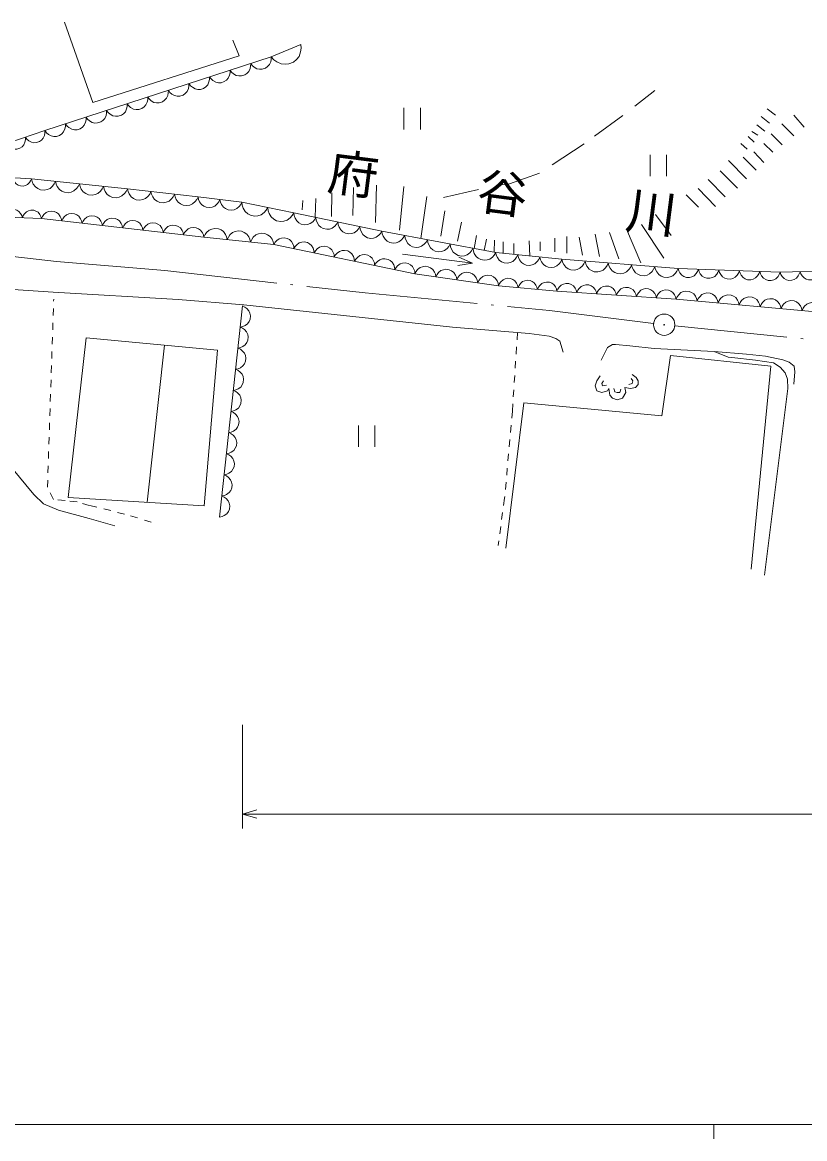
# Model space of a CAD drawing. Units: millimetres on the paper. Extents: x 40 to 680, y 20 to 380.
# Drawn here: x 319.7 to 374.4, y 204 to 282 of the extents above; entities that cross this region are included whole.
import ezdxf
from ezdxf.enums import TextEntityAlignment as Align

# ---------------------------------------------------------------- set-up
doc = ezdxf.new("R2010")
doc.units = ezdxf.units.MM
doc.linetypes.add('USER1', pattern=[10, 7.868852, -0.983607, 0.163934, -0.983607])
doc.linetypes.add('USER3', pattern=[1, 0.5, -0.5])
doc.layers.add('S-SUV', color=7, linetype='Continuous', lineweight=13)
doc.styles.add('ＭＳ ゴシック', font='')
doc.styles.get('ＭＳ ゴシック').set_extended_font_data('MS Gothic')

# ---------------------------------------------------------------- blocks, each defined once
blk = doc.blocks.new('BUHIN110')
at = {"color": 7, "linetype": 'Continuous', "lineweight": 13}
blk.add_lwpolyline([(-0.692, -0.021), (-0.636, -0.178), (-0.549, -0.311), (-0.409, -0.459), (-0.254, -0.538), (-0.09, -0.585), (0.125, -0.578), (0.286, -0.522), (0.436, -0.434), (0.566, -0.278), (0.642, -0.14), (0.692, 0.021)], dxfattribs=at)
blk = doc.blocks.new('BUHIN111')
at = {"color": 7, "linetype": 'Continuous', "lineweight": 13}
blk.add_lwpolyline([(-0.714, 0.026), (-0.666, -0.14), (-0.586, -0.283), (-0.452, -0.445), (-0.298, -0.536), (-0.132, -0.596), (0.089, -0.604), (0.259, -0.556), (0.419, -0.476), (0.564, -0.324), (0.651, -0.188), (0.714, -0.026)], dxfattribs=at)
blk = doc.blocks.new('BUHIN112')
at = {"color": 7, "linetype": 'Continuous', "lineweight": 13}
blk.add_lwpolyline([(-0.812, 0.065), (-0.766, -0.127), (-0.681, -0.293), (-0.537, -0.484), (-0.366, -0.596), (-0.18, -0.672), (0.071, -0.692), (0.267, -0.647), (0.453, -0.563), (0.626, -0.397), (0.732, -0.246), (0.812, -0.065)], dxfattribs=at)
blk = doc.blocks.new('BUHIN113')
at = {"color": 7, "linetype": 'Continuous', "lineweight": 13}
blk.add_lwpolyline([(-0.77, 0.078), (-0.73, -0.105), (-0.653, -0.265), (-0.52, -0.449), (-0.36, -0.559), (-0.185, -0.635), (0.054, -0.659), (0.241, -0.62), (0.42, -0.544), (0.587, -0.39), (0.691, -0.249), (0.77, -0.078)], dxfattribs=at)
blk = doc.blocks.new('BUHIN114')
at = {"color": 7, "linetype": 'Continuous', "lineweight": 13}
blk.add_lwpolyline([(-0.795, 0.15), (-0.77, -0.044), (-0.704, -0.217), (-0.582, -0.421), (-0.425, -0.549), (-0.25, -0.644), (-0.003, -0.691), (0.195, -0.667), (0.388, -0.605), (0.576, -0.459), (0.697, -0.321), (0.795, -0.15)], dxfattribs=at)
blk = doc.blocks.new('BUHIN115')
at = {"color": 7, "linetype": 'Continuous', "lineweight": 13}
blk.add_lwpolyline([(-0.769, 0.159), (-0.748, -0.03), (-0.687, -0.199), (-0.572, -0.399), (-0.422, -0.526), (-0.253, -0.621), (-0.014, -0.671), (0.178, -0.65), (0.367, -0.593), (0.552, -0.455), (0.671, -0.323), (0.769, -0.159)], dxfattribs=at)
blk = doc.blocks.new('BUHIN116')
at = {"color": 7, "linetype": 'Continuous', "lineweight": 13}
blk.add_lwpolyline([(-0.91, 0.189), (-0.885, -0.035), (-0.813, -0.235), (-0.677, -0.472), (-0.499, -0.623), (-0.3, -0.735), (-0.017, -0.794), (0.211, -0.77), (0.433, -0.702), (0.652, -0.539), (0.794, -0.383), (0.91, -0.189)], dxfattribs=at)
blk = doc.blocks.new('BUHIN117')
at = {"color": 7, "linetype": 'Continuous', "lineweight": 13}
blk.add_lwpolyline([(-0.766, 0.091), (-0.729, -0.092), (-0.655, -0.252), (-0.526, -0.439), (-0.368, -0.55), (-0.195, -0.629), (0.042, -0.657), (0.229, -0.621), (0.409, -0.549), (0.578, -0.399), (0.684, -0.26), (0.766, -0.091)], dxfattribs=at)
blk = doc.blocks.new('BUHIN118')
at = {"color": 7, "linetype": 'Continuous', "lineweight": 13}
blk.add_lwpolyline([(-0.822, 0.095), (-0.782, -0.101), (-0.702, -0.273), (-0.563, -0.472), (-0.393, -0.592), (-0.207, -0.676), (0.047, -0.705), (0.248, -0.666), (0.44, -0.588), (0.621, -0.426), (0.734, -0.277), (0.822, -0.095)], dxfattribs=at)
blk = doc.blocks.new('BUHIN119')
at = {"color": 7, "linetype": 'Continuous', "lineweight": 13}
blk.add_lwpolyline([(-0.838, 0.088), (-0.795, -0.112), (-0.712, -0.286), (-0.568, -0.487), (-0.394, -0.607), (-0.203, -0.69), (0.056, -0.717), (0.26, -0.675), (0.455, -0.594), (0.637, -0.427), (0.751, -0.273), (0.838, -0.088)], dxfattribs=at)
blk = doc.blocks.new('BUHIN120')
at = {"color": 7, "linetype": 'Continuous', "lineweight": 13}
blk.add_lwpolyline([(-0.645, 0.035), (-0.605, -0.116), (-0.534, -0.246), (-0.416, -0.395), (-0.278, -0.48), (-0.129, -0.537), (0.071, -0.547), (0.225, -0.507), (0.371, -0.437), (0.505, -0.302), (0.586, -0.18), (0.645, -0.035)], dxfattribs=at)
blk = doc.blocks.new('BUHIN131')
at = {"color": 7, "linetype": 'Continuous', "lineweight": 13}
blk.add_lwpolyline([(0.669, -0.029), (0.626, 0.127), (0.551, 0.261), (0.427, 0.414), (0.283, 0.5), (0.128, 0.558), (-0.079, 0.567), (-0.239, 0.523), (-0.389, 0.449), (-0.526, 0.308), (-0.609, 0.181), (-0.669, 0.029)], dxfattribs=at)
blk = doc.blocks.new('BUHIN132')
at = {"color": 7, "linetype": 'Continuous', "lineweight": 13}
blk.add_lwpolyline([(0.709, -0.081), (0.675, 0.088), (0.605, 0.236), (0.485, 0.408), (0.339, 0.511), (0.178, 0.583), (-0.042, 0.608), (-0.215, 0.574), (-0.38, 0.507), (-0.537, 0.367), (-0.634, 0.238), (-0.709, 0.081)], dxfattribs=at)
blk = doc.blocks.new('BUHIN133')
at = {"color": 7, "linetype": 'Continuous', "lineweight": 13}
blk.add_lwpolyline([(0.815, -0.085), (0.773, 0.109), (0.692, 0.278), (0.552, 0.474), (0.383, 0.59), (0.197, 0.671), (-0.055, 0.698), (-0.253, 0.656), (-0.442, 0.577), (-0.62, 0.414), (-0.73, 0.265), (-0.815, 0.085)], dxfattribs=at)
blk = doc.blocks.new('BUHIN134')
at = {"color": 7, "linetype": 'Continuous', "lineweight": 13}
blk.add_lwpolyline([(0.705, -0.146), (0.686, 0.027), (0.63, 0.182), (0.524, 0.365), (0.387, 0.482), (0.232, 0.569), (0.014, 0.615), (-0.163, 0.596), (-0.335, 0.544), (-0.505, 0.417), (-0.615, 0.297), (-0.705, 0.146)], dxfattribs=at)
blk = doc.blocks.new('BUHIN135')
at = {"color": 7, "linetype": 'Continuous', "lineweight": 13}
blk.add_lwpolyline([(0.731, -0.104), (0.7, 0.072), (0.632, 0.227), (0.513, 0.408), (0.364, 0.519), (0.201, 0.598), (-0.026, 0.63), (-0.206, 0.6), (-0.379, 0.535), (-0.544, 0.394), (-0.648, 0.264), (-0.731, 0.104)], dxfattribs=at)
blk = doc.blocks.new('BUHIN136')
at = {"color": 7, "linetype": 'Continuous', "lineweight": 13}
blk.add_lwpolyline([(0.679, -0.065), (0.643, 0.096), (0.574, 0.236), (0.456, 0.399), (0.315, 0.494), (0.16, 0.561), (-0.051, 0.581), (-0.215, 0.545), (-0.373, 0.478), (-0.519, 0.341), (-0.61, 0.216), (-0.679, 0.065)], dxfattribs=at)
blk = doc.blocks.new('BUHIN137')
at = {"color": 7, "linetype": 'Continuous', "lineweight": 13}
blk.add_lwpolyline([(0.695, -0.045), (0.653, 0.118), (0.579, 0.259), (0.453, 0.42), (0.306, 0.514), (0.146, 0.577), (-0.07, 0.591), (-0.236, 0.549), (-0.395, 0.476), (-0.54, 0.332), (-0.629, 0.202), (-0.695, 0.045)], dxfattribs=at)
blk = doc.blocks.new('BUHIN138')
at = {"color": 7, "linetype": 'Continuous', "lineweight": 13}
blk.add_lwpolyline([(0.733, -0.067), (0.693, 0.107), (0.618, 0.258), (0.49, 0.432), (0.337, 0.535), (0.17, 0.605), (-0.058, 0.626), (-0.235, 0.587), (-0.404, 0.513), (-0.562, 0.365), (-0.659, 0.23), (-0.733, 0.067)], dxfattribs=at)
blk = doc.blocks.new('BUHIN291')
at = {"color": 7, "linetype": 'Continuous', "lineweight": 13}
blk.add_lwpolyline([(-0.08, -0.738), (0.095, -0.701), (0.249, -0.628), (0.427, -0.502), (0.533, -0.349), (0.607, -0.182), (0.632, 0.047), (0.596, 0.226), (0.525, 0.398), (0.378, 0.56), (0.244, 0.66), (0.08, 0.738)], dxfattribs=at)
blk = doc.blocks.new('BUHIN306')
at = {"color": 7, "linetype": 'Continuous', "lineweight": 13}
blk.add_lwpolyline([(-0.719, -0.235), (-0.611, -0.383), (-0.479, -0.495), (-0.287, -0.607), (-0.101, -0.642), (0.086, -0.64), (0.309, -0.568), (0.46, -0.458), (0.59, -0.32), (0.679, -0.116), (0.715, 0.051), (0.719, 0.235)], dxfattribs=at)
blk = doc.blocks.new('BUHIN307')
at = {"color": 7, "linetype": 'Continuous', "lineweight": 13}
blk.add_lwpolyline([(-0.681, -0.231), (-0.577, -0.37), (-0.45, -0.475), (-0.267, -0.58), (-0.089, -0.611), (0.088, -0.608), (0.3, -0.536), (0.442, -0.431), (0.565, -0.298), (0.647, -0.104), (0.68, 0.056), (0.681, 0.231)], dxfattribs=at)
blk = doc.blocks.new('BUHIN324')
at = {"color": 7, "linetype": 'Continuous', "lineweight": 13}
for radius in [0.746, 0.0225]:
    blk.add_circle((0, 0), radius, dxfattribs=at)
blk = doc.blocks.new('BUHIN325')
at = {"color": 7, "linetype": 'Continuous', "lineweight": 13}
for p, q in [((-0.578, 0.75), (-0.578, -0.75)), ((0.574, -0.75), (0.574, 0.75))]:
    blk.add_line(p, q, dxfattribs=at)
blk = doc.blocks.new('BUHIN338')
at = {"color": 7, "linetype": 'Continuous', "lineweight": 13}
blk.add_lwpolyline([(1, -0.287), (0, 0), (1, 0.285)], dxfattribs=at)

msp = doc.modelspace()

# ---------------------------------------------------------------- linework, layer by layer
at = {"layer": 'S-SUV'}
for p, q in [((322.614, 282.044), (324.603, 276.435)), ((334.836, 279.698), (334.377, 280.803)), ((339.145, 280.501), (337.07, 279.64)), ((337.07, 279.64), (321.253, 274.472)), ((324.603, 276.435), (334.836, 279.698)), ((362.472, 276.174), (363.883, 277.287)), ((359.659, 274.077), (361.643, 275.52)), ((371.734, 275.99), (372.309, 275.554)), ((373.601, 275.554), (374.315, 274.717)), ((371.002, 274.874), (371.559, 274.438)), ((371.315, 275.449), (371.891, 274.996)), ((372.764, 274.944), (373.583, 274.107)), ((321.253, 274.472), (314.441, 272.162)), ((370.409, 274.072), (370.827, 273.671)), ((370.653, 274.421), (371.071, 274.159)), ((372.013, 274.246), (372.78, 273.479)), ((356.714, 272.089), (358.931, 273.547)), ((369.886, 273.566), (370.339, 273.183)), ((371.49, 273.566), (372.117, 272.956)), ((369.031, 272.381), (370.287, 271.108)), ((370.043, 272.625), (370.949, 271.701)), ((370.792, 272.991), (371.507, 272.241)), ((368.456, 271.666), (369.659, 270.445)), ((320.315, 271.113), (316.444, 271.32)), ((327.019, 270.412), (320.315, 271.113)), ((353.712, 270.753), (355.808, 271.492)), ((367.602, 271.056), (368.805, 269.853)), ((331.952, 269.841), (327.019, 270.412)), ((341.296, 270.119), (341.279, 268.48)), ((342.813, 270.503), (342.778, 268.532)), ((344.417, 270.66), (344.347, 268.044)), ((346.335, 270.572), (346.039, 267.521)), ((349.109, 269.807), (351.554, 270.362)), ((353.034, 270.65), (353.712, 270.753)), ((366.904, 270.428), (368.125, 269.173)), ((335.015, 269.477), (331.952, 269.841)), ((338.656, 268.722), (335.015, 269.477)), ((339.274, 269.596), (339.221, 268.933)), ((340.146, 268.414), (340.18, 269.735)), ((347.939, 269.875), (347.533, 266.935)), ((366.067, 269.992), (366.939, 269.12)), ((315.659, 268.554), (321.012, 268.32)), ((344.808, 267.45), (338.656, 268.722)), ((349.194, 268.864), (348.915, 267.085)), ((363.932, 268.62), (365.03, 267.138)), ((321.012, 268.32), (332.361, 267.022)), ((350.363, 268.062), (350.084, 266.754)), ((362.938, 267.905), (364.507, 265.551)), ((332.361, 267.022), (337.25, 266.515)), ((352.759, 265.945), (344.808, 267.45)), ((351.422, 267.138), (351.249, 266.231)), ((356.879, 266.963), (356.897, 266.004)), ((357.734, 267.068), (357.734, 265.9)), ((358.588, 267.033), (358.815, 265.76)), ((359.704, 267.242), (360, 265.673)), ((360.706, 267.347), (361.369, 265.499)), ((361.909, 267.573), (362.903, 265.22)), ((337.25, 266.515), (347.115, 264.464)), ((352.12, 266.893), (351.948, 266.099)), ((352.678, 266.806), (352.643, 265.967)), ((353.27, 266.702), (353.268, 265.894)), ((354.02, 266.58), (354.02, 265.812)), ((355.101, 266.771), (355.134, 265.705)), ((355.868, 266.702), (355.868, 266.074)), ((351.128, 265.209), (346.249, 265.838)), ((357.38, 265.478), (352.759, 265.945)), ((365.5, 264.829), (357.38, 265.478)), ((372.639, 264.569), (365.5, 264.829)), ((376.794, 264.693), (372.639, 264.569)), ((347.115, 264.464), (352.961, 263.633)), ((316.88, 263.497), (321.84, 263.176)), ((321.84, 263.176), (330.567, 262.67)), ((352.961, 263.633), (357.037, 263.243)), ((357.037, 263.243), (365.376, 262.698)), ((330.567, 262.67), (335.16, 262.303)), ((335.16, 262.303), (349.744, 260.741)), ((365.376, 262.698), (375.636, 261.764)), ((335.068, 262.216), (333.461, 247.457)), ((349.744, 260.741), (355.106, 260.281)), ((322.878, 248.832), (324.139, 259.981)), ((324.139, 259.981), (333.324, 259.133)), ((355.106, 260.281), (356.492, 260.093)), ((356.492, 260.093), (356.967, 259.943)), ((356.967, 259.943), (357.242, 259.756)), ((328.393, 248.494), (329.617, 259.475)), ((333.324, 259.133), (332.39, 248.249)), ((357.242, 259.756), (357.479, 258.982)), ((360.575, 259.314), (360.136, 258.436)), ((360.914, 259.514), (360.575, 259.314)), ((361.134, 259.514), (360.914, 259.514)), ((362.132, 259.434), (361.134, 259.514)), ((363.829, 259.235), (362.132, 259.434)), ((368.028, 259.043), (363.829, 259.235)), ((364.375, 254.539), (364.968, 258.742)), ((364.968, 258.742), (371.99, 258.001)), ((368.999, 258.634), (368.028, 259.043)), ((368.028, 259.043), (370.292, 258.835)), ((369.254, 258.608), (368.999, 258.634)), ((370.903, 258.429), (369.254, 258.608)), ((370.292, 258.835), (371.61, 258.695)), ((372.18, 258.238), (370.903, 258.429)), ((371.61, 258.695), (372.828, 258.456)), ((372.828, 258.456), (373.267, 258.296)), ((371.99, 258.001), (370.605, 243.809)), ((372.64, 257.931), (372.18, 258.238)), ((372.985, 257.535), (372.64, 257.931)), ((373.267, 258.296), (373.626, 258.017)), ((373.666, 257.617), (373.586, 256.739)), ((373.626, 258.017), (373.666, 257.617)), ((373.139, 257.088), (372.985, 257.535)), ((373.176, 256.443), (373.139, 257.088)), ((371.545, 243.389), (373.176, 256.443)), ((353.472, 245.293), (354.733, 255.454)), ((354.733, 255.454), (364.375, 254.539)), ((318.924, 250.914), (320.481, 249.029)), ((320.481, 249.029), (321.16, 248.372)), ((321.16, 248.372), (322.195, 247.937)), ((332.39, 248.249), (322.878, 248.832)), ((322.195, 247.937), (324.342, 247.347)), ((324.342, 247.347), (326.141, 246.843)), ((335.068, 232.924), (335.068, 225.693)), ((335.068, 226.693), (451.948, 226.693)), ((40, 205), (579, 205)), ((368, 205), (368, 204))]:
    msp.add_line(p, q, dxfattribs=at)
at = {"layer": 'S-SUV', "linetype": 'USER1'}
for p, q in [((318.194, 265.763), (322.062, 265.313)), ((322.062, 265.313), (329.629, 264.684)), ((329.629, 264.684), (343.629, 263.125)), ((343.629, 263.125), (356.507, 261.894)), ((356.507, 261.894), (363.786, 260.997)), ((365.277, 260.829), (374.565, 259.885))]:
    msp.add_line(p, q, dxfattribs=at)
at = {"layer": 'S-SUV', "linetype": 'USER3'}
for p, q in [((321.428, 249.548), (321.867, 262.693)), ((354.282, 260.351), (353.924, 254.867)), ((353.924, 254.867), (353.381, 248.77)), ((321.846, 248.691), (321.428, 249.548)), ((322.661, 248.608), (321.846, 248.691)), ((323.497, 248.524), (322.661, 248.608)), ((324.354, 248.273), (323.497, 248.524)), ((326.819, 247.667), (324.354, 248.273)), ((353.381, 248.77), (352.921, 245.472)), ((328.679, 247.103), (326.819, 247.667))]:
    msp.add_line(p, q, dxfattribs=at)
at = {"layer": 'S-SUV'}
for points in [[(337.07, 279.64), (337.247, 279.433), (337.455, 279.283), (337.752, 279.138), (338.032, 279.109), (338.308, 279.132), (338.63, 279.265), (338.842, 279.445), (339.018, 279.664), (339.126, 279.976), (339.161, 280.228), (339.145, 280.501)], [(350.173, 265.622), (351.128, 265.209), (350.1, 265.055)], [(360.049, 257.326), (359.816, 256.981), (359.704, 256.628), (359.816, 256.276), (360.169, 256.156), (360.559, 256.276), (360.671, 256.448), (360.731, 255.983), (360.911, 255.773), (361.249, 255.653), (361.609, 255.773), (361.841, 256.156), (361.789, 256.508), (362.171, 256.448), (362.524, 256.508), (362.704, 256.733), (362.704, 256.981), (362.584, 257.213), (362.291, 257.423)], [(360.289, 256.981), (360.169, 256.801), (360.229, 256.628), (360.499, 256.688)], [(362.059, 256.733), (362.291, 256.801), (362.351, 256.981), (362.231, 257.153)], [(361.024, 256.448), (361.084, 256.216), (361.249, 256.156), (361.436, 256.156), (361.496, 256.396)]]:
    msp.add_lwpolyline(points, dxfattribs=at)

# ---------------------------------------------------------------- block references
for name, p in [('BUHIN306', (336.351, 279.405)), ('BUHIN306', (333.475, 278.465)), ('BUHIN306', (334.913, 278.935)), ('BUHIN306', (332.037, 277.995)), ('BUHIN306', (329.161, 277.056)), ('BUHIN306', (330.599, 277.525)), ('BUHIN306', (326.286, 276.116)), ('BUHIN306', (327.724, 276.586)), ('BUHIN306', (324.848, 275.646)), ('BUHIN325', (346.92, 275.311)), ('BUHIN306', (321.972, 274.707)), ('BUHIN306', (323.41, 275.176)), ('BUHIN307', (319.209, 273.779)), ('BUHIN307', (320.572, 274.241)), ('BUHIN325', (364.131, 272.041)), ('BUHIN120', (319.67, 271.147)), ('BUHIN119', (321.153, 271.025)), ('BUHIN119', (322.829, 270.85)), ('BUHIN119', (324.505, 270.675)), ('BUHIN119', (326.181, 270.499)), ('BUHIN118', (327.841, 270.317)), ('BUHIN118', (329.485, 270.126)), ('BUHIN118', (331.13, 269.936)), ('BUHIN117', (332.718, 269.75)), ('BUHIN117', (334.249, 269.568)), ('BUHIN116', (335.925, 269.288)), ('BUHIN131', (319.005, 268.408)), ('BUHIN131', (320.343, 268.35)), ('BUHIN132', (321.721, 268.239)), ('BUHIN132', (323.14, 268.077)), ('BUHIN132', (324.559, 267.915)), ('BUHIN116', (337.746, 268.911)), ('BUHIN115', (339.425, 268.563)), ('BUHIN132', (325.977, 267.752)), ('BUHIN132', (327.396, 267.59)), ('BUHIN132', (328.815, 267.428)), ('BUHIN132', (330.233, 267.266)), ('BUHIN132', (331.652, 267.103)), ('BUHIN115', (340.963, 268.245)), ('BUHIN115', (342.501, 267.927)), ('BUHIN115', (344.039, 267.609)), ('BUHIN133', (333.176, 266.938)), ('BUHIN133', (334.805, 266.768)), ('BUHIN133', (336.435, 266.599)), ('BUHIN134', (337.954, 266.368)), ('BUHIN114', (345.603, 267.3)), ('BUHIN114', (347.193, 266.999)), ('BUHIN134', (339.364, 266.075)), ('BUHIN134', (340.773, 265.782)), ('BUHIN114', (348.783, 266.698)), ('BUHIN114', (350.373, 266.397)), ('BUHIN114', (351.964, 266.096)), ('BUHIN134', (342.182, 265.489)), ('BUHIN134', (343.592, 265.196)), ('BUHIN134', (345.001, 264.903)), ('BUHIN113', (353.529, 265.867)), ('BUHIN113', (355.069, 265.712)), ('BUHIN113', (356.609, 265.556)), ('BUHIN112', (358.192, 265.413)), ('BUHIN134', (346.41, 264.61)), ('BUHIN135', (347.846, 264.36)), ('BUHIN135', (349.307, 264.152)), ('BUHIN135', (350.769, 263.944)), ('BUHIN112', (359.816, 265.283)), ('BUHIN112', (361.44, 265.154)), ('BUHIN112', (363.064, 265.024)), ('BUHIN112', (364.688, 264.894)), ('BUHIN111', (366.214, 264.803)), ('BUHIN111', (367.642, 264.751)), ('BUHIN111', (369.07, 264.699)), ('BUHIN111', (370.497, 264.647)), ('BUHIN111', (371.925, 264.595)), ('BUHIN110', (373.332, 264.59)), ('BUHIN110', (374.716, 264.631)), ('BUHIN135', (352.23, 263.737)), ('BUHIN136', (353.641, 263.568)), ('BUHIN136', (354.999, 263.438)), ('BUHIN136', (356.358, 263.308)), ('BUHIN137', (357.732, 263.198)), ('BUHIN137', (359.122, 263.107)), ('BUHIN137', (360.511, 263.016)), ('BUHIN137', (361.901, 262.925)), ('BUHIN137', (363.291, 262.835)), ('BUHIN137', (364.681, 262.744)), ('BUHIN138', (366.108, 262.632)), ('BUHIN138', (367.574, 262.498)), ('BUHIN138', (369.04, 262.364)), ('BUHIN138', (370.506, 262.231)), ('BUHIN138', (371.972, 262.097)), ('BUHIN138', (373.437, 261.964)), ('BUHIN138', (374.903, 261.83)), ('BUHIN291', (334.988, 261.478)), ('BUHIN324', (364.531, 260.905)), ('BUHIN291', (334.827, 260.002)), ('BUHIN291', (334.667, 258.526)), ('BUHIN291', (334.506, 257.05)), ('BUHIN291', (334.345, 255.574)), ('BUHIN291', (334.185, 254.098)), ('BUHIN325', (343.736, 253.109)), ('BUHIN291', (334.024, 252.622)), ('BUHIN291', (333.863, 251.147)), ('BUHIN291', (333.702, 249.671)), ('BUHIN291', (333.542, 248.195)), ('BUHIN338', (335.068, 226.693))]:
    msp.add_blockref(name, p, dxfattribs=at)

# ---------------------------------------------------------------- texts
at = {"layer": 'S-SUV', "style": 'ＭＳ ゴシック'}
msp.add_text('府\u3000\u3000谷\u3000\u3000川', height=2.566, rotation=352.7, dxfattribs=at).set_placement((340.823, 269.61), align=Align.BOTTOM_LEFT)

doc.saveas('drawing.dxf')
